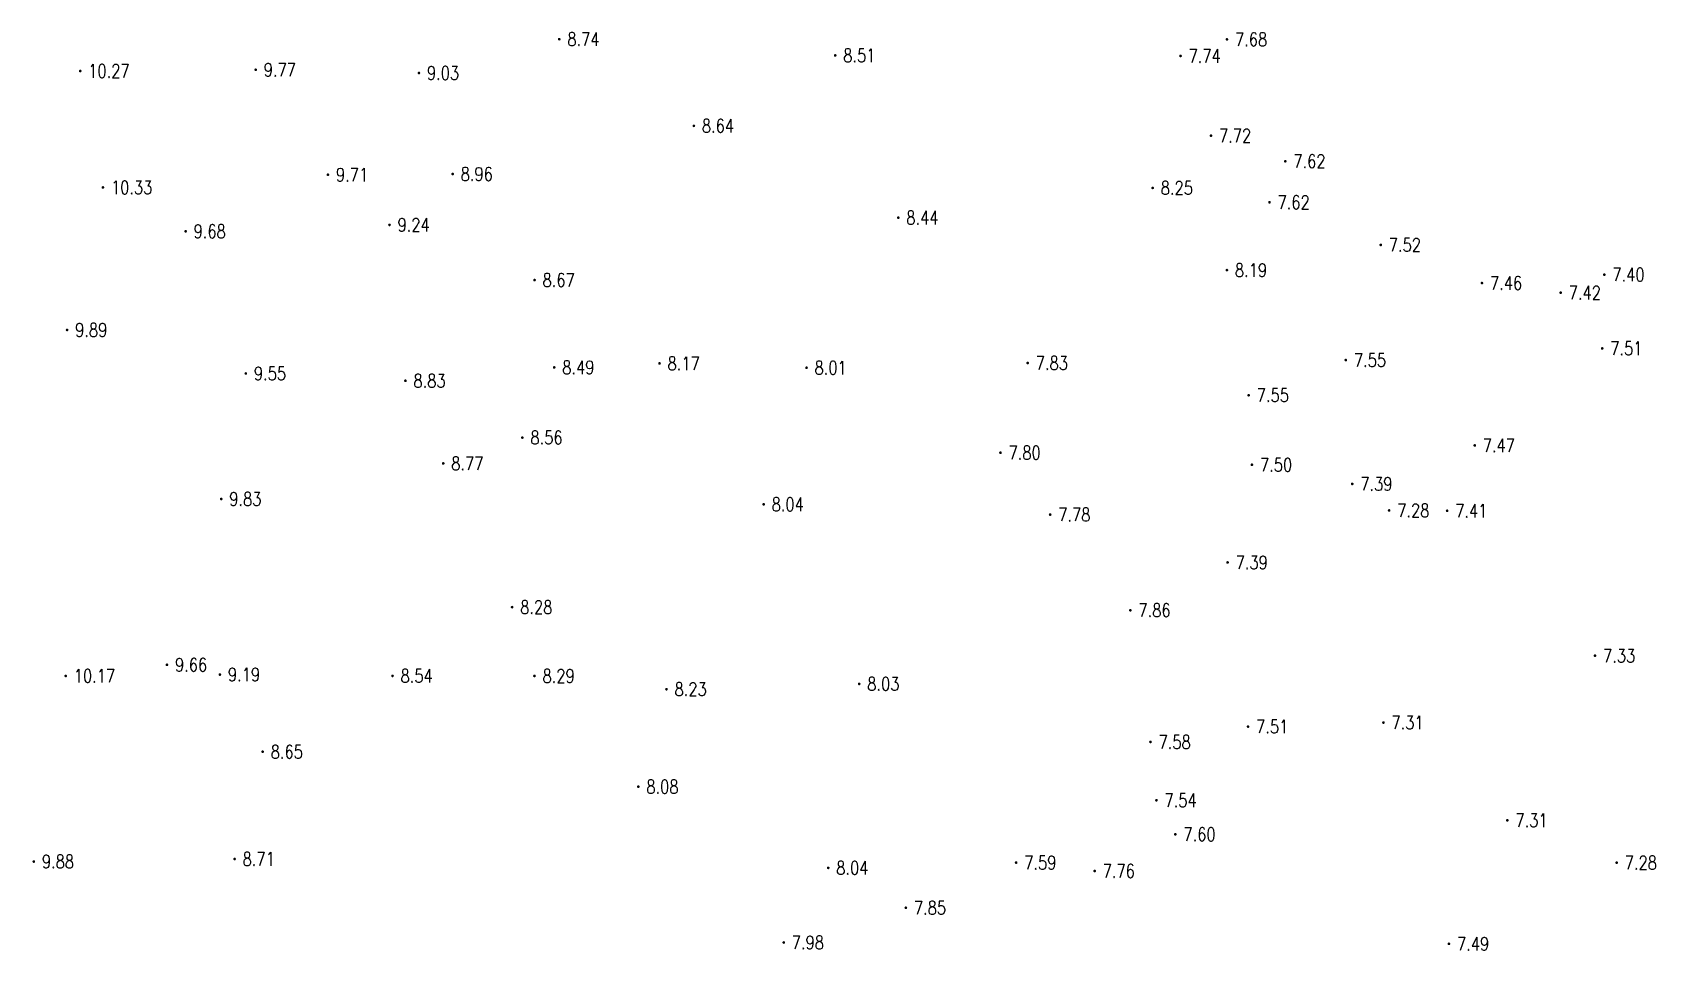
# Model space of a CAD drawing. Extents: x 476861 to 479475, y 2367369 to 2370541.
# Drawn here: x 477556.5 to 477677.5, y 2367842.2 to 2367910.7 of the extents above; entities that cross this region are included whole.
import ezdxf
from ezdxf.enums import TextEntityAlignment as Align

# ---------------------------------------------------------------- set-up
doc = ezdxf.new("R2010")
doc.units = 0
doc.header["$LTSCALE"] = 0.5
doc.layers.get('0').update_dxf_attribs({"linetype": 'CONTINUOUS'})
doc.layers.add('GCD', color=1, linetype='CONTINUOUS')
doc.styles.add('HZ', font='rs.shx', dxfattribs={"width": 0.8, "bigfont": 'hztxt.shx'})

# ---------------------------------------------------------------- blocks, each defined once
blk = doc.blocks.new('GC200')
at = {"linetype": 'Continuous', "const_width": 0.2, "flags": 128}
blk.add_lwpolyline([(-0.1, 0, 1), (0.1, 0, 1)], format="xyb", close=True, dxfattribs=at)

msp = doc.modelspace()

# ---------------------------------------------------------------- block references
at = {"layer": 'GCD', "linetype": 'Continuous'}
ref = msp.add_blockref('GC200', (477595.776, 2367910.175, 8.744), dxfattribs=dict(at, xscale=0.5, yscale=0.5, zscale=0.5))
ref.add_attrib('height', '8.74', dxfattribs={"linetype": 'Continuous', "height": 1, "style": 'HZ', "width": 0.8}).set_placement((477596.376, 2367910.175, 8.744), align=Align.MIDDLE_LEFT)
ref = msp.add_blockref('GC200', (477645.556, 2367910.158, 7.684), dxfattribs=dict(at, xscale=0.5, yscale=0.5, zscale=0.5))
ref.add_attrib('height', '7.68', dxfattribs={"linetype": 'Continuous', "height": 1, "style": 'HZ', "width": 0.8}).set_placement((477646.156, 2367910.158, 7.684), align=Align.MIDDLE_LEFT)
ref = msp.add_blockref('GC200', (477616.35, 2367908.966, 8.509), dxfattribs=dict(at, xscale=0.5, yscale=0.5, zscale=0.5))
ref.add_attrib('height', '8.51', dxfattribs={"linetype": 'Continuous', "height": 1, "style": 'HZ', "width": 0.8}).set_placement((477616.95, 2367908.966, 8.509), align=Align.MIDDLE_LEFT)
ref = msp.add_blockref('GC200', (477642.094, 2367908.922, 7.735), dxfattribs=dict(at, xscale=0.5, yscale=0.5, zscale=0.5))
ref.add_attrib('height', '7.74', dxfattribs={"linetype": 'Continuous', "height": 1, "style": 'HZ', "width": 0.8}).set_placement((477642.694, 2367908.922, 7.735), align=Align.MIDDLE_LEFT)
ref = msp.add_blockref('GC200', (477560.058, 2367907.801, 10.265), dxfattribs=dict(at, xscale=0.5, yscale=0.5, zscale=0.5))
ref.add_attrib('height', '10.27', dxfattribs={"linetype": 'Continuous', "height": 1, "style": 'HZ', "width": 0.8}).set_placement((477560.658, 2367907.801, 10.265), align=Align.MIDDLE_LEFT)
ref = msp.add_blockref('GC200', (477573.143, 2367907.894, 9.771), dxfattribs=dict(at, xscale=0.5, yscale=0.5, zscale=0.5))
ref.add_attrib('height', '9.77', dxfattribs={"linetype": 'Continuous', "height": 1, "style": 'HZ', "width": 0.8}).set_placement((477573.743, 2367907.894, 9.771), align=Align.MIDDLE_LEFT)
ref = msp.add_blockref('GC200', (477585.311, 2367907.651, 9.033), dxfattribs=dict(at, xscale=0.5, yscale=0.5, zscale=0.5))
ref.add_attrib('height', '9.03', dxfattribs={"linetype": 'Continuous', "height": 1, "style": 'HZ', "width": 0.8}).set_placement((477585.911, 2367907.651, 9.033), align=Align.MIDDLE_LEFT)
ref = msp.add_blockref('GC200', (477605.81, 2367903.713, 8.64), dxfattribs=dict(at, xscale=0.5, yscale=0.5, zscale=0.5))
ref.add_attrib('height', '8.64', dxfattribs={"linetype": 'Continuous', "height": 1, "style": 'HZ', "width": 0.8}).set_placement((477606.41, 2367903.713, 8.64), align=Align.MIDDLE_LEFT)
ref = msp.add_blockref('GC200', (477644.364, 2367902.98, 7.718), dxfattribs=dict(at, xscale=0.5, yscale=0.5, zscale=0.5))
ref.add_attrib('height', '7.72', dxfattribs={"linetype": 'Continuous', "height": 1, "style": 'HZ', "width": 0.8}).set_placement((477644.964, 2367902.98, 7.718), align=Align.MIDDLE_LEFT)
ref = msp.add_blockref('GC200', (477578.527, 2367900.069, 9.708), dxfattribs=dict(at, xscale=0.5, yscale=0.5, zscale=0.5))
ref.add_attrib('height', '9.71', dxfattribs={"linetype": 'Continuous', "height": 1, "style": 'HZ', "width": 0.8}).set_placement((477579.127, 2367900.069, 9.708), align=Align.MIDDLE_LEFT)
ref = msp.add_blockref('GC200', (477587.825, 2367900.119, 8.958), dxfattribs=dict(at, xscale=0.5, yscale=0.5, zscale=0.5))
ref.add_attrib('height', '8.96', dxfattribs={"linetype": 'Continuous', "height": 1, "style": 'HZ', "width": 0.8}).set_placement((477588.425, 2367900.119, 8.958), align=Align.MIDDLE_LEFT)
ref = msp.add_blockref('GC200', (477649.905, 2367901.072, 7.619), dxfattribs=dict(at, xscale=0.5, yscale=0.5, zscale=0.5))
ref.add_attrib('height', '7.62', dxfattribs={"linetype": 'Continuous', "height": 1, "style": 'HZ', "width": 0.8}).set_placement((477650.505, 2367901.072, 7.619), align=Align.MIDDLE_LEFT)
ref = msp.add_blockref('GC200', (477561.752, 2367899.12, 10.33), dxfattribs=dict(at, xscale=0.5, yscale=0.5, zscale=0.5))
ref.add_attrib('height', '10.33', dxfattribs={"linetype": 'Continuous', "height": 1, "style": 'HZ', "width": 0.8}).set_placement((477562.352, 2367899.12, 10.33), align=Align.MIDDLE_LEFT)
ref = msp.add_blockref('GC200', (477640.02, 2367899.086, 8.25), dxfattribs=dict(at, xscale=0.5, yscale=0.5, zscale=0.5))
ref.add_attrib('height', '8.25', dxfattribs={"linetype": 'Continuous', "height": 1, "style": 'HZ', "width": 0.8}).set_placement((477640.62, 2367899.086, 8.25), align=Align.MIDDLE_LEFT)
ref = msp.add_blockref('GC200', (477648.729, 2367898.012, 7.619), dxfattribs=dict(at, xscale=0.5, yscale=0.5, zscale=0.5))
ref.add_attrib('height', '7.62', dxfattribs={"linetype": 'Continuous', "height": 1, "style": 'HZ', "width": 0.8}).set_placement((477649.329, 2367898.012, 7.619), align=Align.MIDDLE_LEFT)
ref = msp.add_blockref('GC200', (477621.05, 2367896.865, 8.44), dxfattribs=dict(at, xscale=0.5, yscale=0.5, zscale=0.5))
ref.add_attrib('height', '8.44', dxfattribs={"linetype": 'Continuous', "height": 1, "style": 'HZ', "width": 0.8}).set_placement((477621.65, 2367896.865, 8.44), align=Align.MIDDLE_LEFT)
ref = msp.add_blockref('GC200', (477567.914, 2367895.851, 9.68), dxfattribs=dict(at, xscale=0.5, yscale=0.5, zscale=0.5))
ref.add_attrib('height', '9.68', dxfattribs={"linetype": 'Continuous', "height": 1, "style": 'HZ', "width": 0.8}).set_placement((477568.514, 2367895.851, 9.68), align=Align.MIDDLE_LEFT)
ref = msp.add_blockref('GC200', (477583.118, 2367896.328, 9.24), dxfattribs=dict(at, xscale=0.5, yscale=0.5, zscale=0.5))
ref.add_attrib('height', '9.24', dxfattribs={"linetype": 'Continuous', "height": 1, "style": 'HZ', "width": 0.8}).set_placement((477583.718, 2367896.328, 9.24), align=Align.MIDDLE_LEFT)
ref = msp.add_blockref('GC200', (477657.023, 2367894.835, 7.519), dxfattribs=dict(at, xscale=0.5, yscale=0.5, zscale=0.5))
ref.add_attrib('height', '7.52', dxfattribs={"linetype": 'Continuous', "height": 1, "style": 'HZ', "width": 0.8}).set_placement((477657.623, 2367894.835, 7.519), align=Align.MIDDLE_LEFT)
ref = msp.add_blockref('GC200', (477645.552, 2367892.956, 8.19), dxfattribs=dict(at, xscale=0.5, yscale=0.5, zscale=0.5))
ref.add_attrib('height', '8.19', dxfattribs={"linetype": 'Continuous', "height": 1, "style": 'HZ', "width": 0.8}).set_placement((477646.152, 2367892.956, 8.19), align=Align.MIDDLE_LEFT)
ref = msp.add_blockref('GC200', (477593.931, 2367892.216, 8.67), dxfattribs=dict(at, xscale=0.5, yscale=0.5, zscale=0.5))
ref.add_attrib('height', '8.67', dxfattribs={"linetype": 'Continuous', "height": 1, "style": 'HZ', "width": 0.8}).set_placement((477594.531, 2367892.216, 8.67), align=Align.MIDDLE_LEFT)
ref = msp.add_blockref('GC200', (477664.568, 2367891.992, 7.463), dxfattribs=dict(at, xscale=0.5, yscale=0.5, zscale=0.5))
ref.add_attrib('height', '7.46', dxfattribs={"linetype": 'Continuous', "height": 1, "style": 'HZ', "width": 0.8}).set_placement((477665.168, 2367891.992, 7.463), align=Align.MIDDLE_LEFT)
ref = msp.add_blockref('GC200', (477673.692, 2367892.621, 7.403), dxfattribs=dict(at, xscale=0.5, yscale=0.5, zscale=0.5))
ref.add_attrib('height', '7.40', dxfattribs={"linetype": 'Continuous', "height": 1, "style": 'HZ', "width": 0.8}).set_placement((477674.292, 2367892.621, 7.403), align=Align.MIDDLE_LEFT)
ref = msp.add_blockref('GC200', (477670.441, 2367891.273, 7.424), dxfattribs=dict(at, xscale=0.5, yscale=0.5, zscale=0.5))
ref.add_attrib('height', '7.42', dxfattribs={"linetype": 'Continuous', "height": 1, "style": 'HZ', "width": 0.8}).set_placement((477671.041, 2367891.273, 7.424), align=Align.MIDDLE_LEFT)
ref = msp.add_blockref('GC200', (477559.081, 2367888.495, 9.89), dxfattribs=dict(at, xscale=0.5, yscale=0.5, zscale=0.5))
ref.add_attrib('height', '9.89', dxfattribs={"linetype": 'Continuous', "height": 1, "style": 'HZ', "width": 0.8}).set_placement((477559.681, 2367888.495, 9.89), align=Align.MIDDLE_LEFT)
ref = msp.add_blockref('GC200', (477673.535, 2367887.123, 7.51), dxfattribs=dict(at, xscale=0.5, yscale=0.5, zscale=0.5))
ref.add_attrib('height', '7.51', dxfattribs={"linetype": 'Continuous', "height": 1, "style": 'HZ', "width": 0.8}).set_placement((477674.135, 2367887.123, 7.51), align=Align.MIDDLE_LEFT)
ref = msp.add_blockref('GC200', (477595.397, 2367885.705, 8.49), dxfattribs=dict(at, xscale=0.5, yscale=0.5, zscale=0.5))
ref.add_attrib('height', '8.49', dxfattribs={"linetype": 'Continuous', "height": 1, "style": 'HZ', "width": 0.8}).set_placement((477595.997, 2367885.705, 8.49), align=Align.MIDDLE_LEFT)
ref = msp.add_blockref('GC200', (477603.249, 2367886.004, 8.171), dxfattribs=dict(at, xscale=0.5, yscale=0.5, zscale=0.5))
ref.add_attrib('height', '8.17', dxfattribs={"linetype": 'Continuous', "height": 1, "style": 'HZ', "width": 0.8}).set_placement((477603.849, 2367886.004, 8.171), align=Align.MIDDLE_LEFT)
ref = msp.add_blockref('GC200', (477614.209, 2367885.68, 8.005), dxfattribs=dict(at, xscale=0.5, yscale=0.5, zscale=0.5))
ref.add_attrib('height', '8.01', dxfattribs={"linetype": 'Continuous', "height": 1, "style": 'HZ', "width": 0.8}).set_placement((477614.809, 2367885.68, 8.005), align=Align.MIDDLE_LEFT)
ref = msp.add_blockref('GC200', (477630.701, 2367886.03, 7.825), dxfattribs=dict(at, xscale=0.5, yscale=0.5, zscale=0.5))
ref.add_attrib('height', '7.83', dxfattribs={"linetype": 'Continuous', "height": 1, "style": 'HZ', "width": 0.8}).set_placement((477631.301, 2367886.03, 7.825), align=Align.MIDDLE_LEFT)
ref = msp.add_blockref('GC200', (477654.419, 2367886.251, 7.549), dxfattribs=dict(at, xscale=0.5, yscale=0.5, zscale=0.5))
ref.add_attrib('height', '7.55', dxfattribs={"linetype": 'Continuous', "height": 1, "style": 'HZ', "width": 0.8}).set_placement((477655.019, 2367886.251, 7.549), align=Align.MIDDLE_LEFT)
ref = msp.add_blockref('GC200', (477572.406, 2367885.251, 9.554), dxfattribs=dict(at, xscale=0.5, yscale=0.5, zscale=0.5))
ref.add_attrib('height', '9.55', dxfattribs={"linetype": 'Continuous', "height": 1, "style": 'HZ', "width": 0.8}).set_placement((477573.006, 2367885.251, 9.554), align=Align.MIDDLE_LEFT)
ref = msp.add_blockref('GC200', (477584.304, 2367884.709, 8.834), dxfattribs=dict(at, xscale=0.5, yscale=0.5, zscale=0.5))
ref.add_attrib('height', '8.83', dxfattribs={"linetype": 'Continuous', "height": 1, "style": 'HZ', "width": 0.8}).set_placement((477584.904, 2367884.709, 8.834), align=Align.MIDDLE_LEFT)
ref = msp.add_blockref('GC200', (477647.176, 2367883.629, 7.545), dxfattribs=dict(at, xscale=0.5, yscale=0.5, zscale=0.5))
ref.add_attrib('height', '7.55', dxfattribs={"linetype": 'Continuous', "height": 1, "style": 'HZ', "width": 0.8}).set_placement((477647.776, 2367883.629, 7.545), align=Align.MIDDLE_LEFT)
ref = msp.add_blockref('GC200', (477593.023, 2367880.472, 8.56), dxfattribs=dict(at, xscale=0.5, yscale=0.5, zscale=0.5))
ref.add_attrib('height', '8.56', dxfattribs={"linetype": 'Continuous', "height": 1, "style": 'HZ', "width": 0.8}).set_placement((477593.623, 2367880.472, 8.56), align=Align.MIDDLE_LEFT)
ref = msp.add_blockref('GC200', (477664.031, 2367879.889, 7.468), dxfattribs=dict(at, xscale=0.5, yscale=0.5, zscale=0.5))
ref.add_attrib('height', '7.47', dxfattribs={"linetype": 'Continuous', "height": 1, "style": 'HZ', "width": 0.8}).set_placement((477664.631, 2367879.889, 7.468), align=Align.MIDDLE_LEFT)
ref = msp.add_blockref('GC200', (477587.124, 2367878.545, 8.77), dxfattribs=dict(at, xscale=0.5, yscale=0.5, zscale=0.5))
ref.add_attrib('height', '8.77', dxfattribs={"linetype": 'Continuous', "height": 1, "style": 'HZ', "width": 0.8}).set_placement((477587.724, 2367878.545, 8.77), align=Align.MIDDLE_LEFT)
ref = msp.add_blockref('GC200', (477628.671, 2367879.345, 7.8), dxfattribs=dict(at, xscale=0.5, yscale=0.5, zscale=0.5))
ref.add_attrib('height', '7.80', dxfattribs={"linetype": 'Continuous', "height": 1, "style": 'HZ', "width": 0.8}).set_placement((477629.271, 2367879.345, 7.8), align=Align.MIDDLE_LEFT)
ref = msp.add_blockref('GC200', (477647.418, 2367878.446, 7.5), dxfattribs=dict(at, xscale=0.5, yscale=0.5, zscale=0.5))
ref.add_attrib('height', '7.50', dxfattribs={"linetype": 'Continuous', "height": 1, "style": 'HZ', "width": 0.8}).set_placement((477648.018, 2367878.446, 7.5), align=Align.MIDDLE_LEFT)
ref = msp.add_blockref('GC200', (477654.898, 2367877.016, 7.39), dxfattribs=dict(at, xscale=0.5, yscale=0.5, zscale=0.5))
ref.add_attrib('height', '7.39', dxfattribs={"linetype": 'Continuous', "height": 1, "style": 'HZ', "width": 0.8}).set_placement((477655.498, 2367877.016, 7.39), align=Align.MIDDLE_LEFT)
ref = msp.add_blockref('GC200', (477570.572, 2367875.894, 9.831), dxfattribs=dict(at, xscale=0.5, yscale=0.5, zscale=0.5))
ref.add_attrib('height', '9.83', dxfattribs={"linetype": 'Continuous', "height": 1, "style": 'HZ', "width": 0.8}).set_placement((477571.172, 2367875.894, 9.831), align=Align.MIDDLE_LEFT)
ref = msp.add_blockref('GC200', (477611.013, 2367875.495, 8.04), dxfattribs=dict(at, xscale=0.5, yscale=0.5, zscale=0.5))
ref.add_attrib('height', '8.04', dxfattribs={"linetype": 'Continuous', "height": 1, "style": 'HZ', "width": 0.8}).set_placement((477611.613, 2367875.495, 8.04), align=Align.MIDDLE_LEFT)
ref = msp.add_blockref('GC200', (477632.376, 2367874.729, 7.78), dxfattribs=dict(at, xscale=0.5, yscale=0.5, zscale=0.5))
ref.add_attrib('height', '7.78', dxfattribs={"linetype": 'Continuous', "height": 1, "style": 'HZ', "width": 0.8}).set_placement((477632.976, 2367874.729, 7.78), align=Align.MIDDLE_LEFT)
ref = msp.add_blockref('GC200', (477657.649, 2367875.04, 7.279), dxfattribs=dict(at, xscale=0.5, yscale=0.5, zscale=0.5))
ref.add_attrib('height', '7.28', dxfattribs={"linetype": 'Continuous', "height": 1, "style": 'HZ', "width": 0.8}).set_placement((477658.249, 2367875.04, 7.279), align=Align.MIDDLE_LEFT)
ref = msp.add_blockref('GC200', (477661.974, 2367875.015, 7.406), dxfattribs=dict(at, xscale=0.5, yscale=0.5, zscale=0.5))
ref.add_attrib('height', '7.41', dxfattribs={"linetype": 'Continuous', "height": 1, "style": 'HZ', "width": 0.8}).set_placement((477662.574, 2367875.015, 7.406), align=Align.MIDDLE_LEFT)
ref = msp.add_blockref('GC200', (477645.605, 2367871.161, 7.39), dxfattribs=dict(at, xscale=0.5, yscale=0.5, zscale=0.5))
ref.add_attrib('height', '7.39', dxfattribs={"linetype": 'Continuous', "height": 1, "style": 'HZ', "width": 0.8}).set_placement((477646.205, 2367871.161, 7.39), align=Align.MIDDLE_LEFT)
ref = msp.add_blockref('GC200', (477592.261, 2367867.829, 8.282), dxfattribs=dict(at, xscale=0.5, yscale=0.5, zscale=0.5))
ref.add_attrib('height', '8.28', dxfattribs={"linetype": 'Continuous', "height": 1, "style": 'HZ', "width": 0.8}).set_placement((477592.861, 2367867.829, 8.282), align=Align.MIDDLE_LEFT)
ref = msp.add_blockref('GC200', (477638.354, 2367867.598, 7.862), dxfattribs=dict(at, xscale=0.5, yscale=0.5, zscale=0.5))
ref.add_attrib('height', '7.86', dxfattribs={"linetype": 'Continuous', "height": 1, "style": 'HZ', "width": 0.8}).set_placement((477638.954, 2367867.598, 7.862), align=Align.MIDDLE_LEFT)
ref = msp.add_blockref('GC200', (477673, 2367864.209, 7.33), dxfattribs=dict(at, xscale=0.5, yscale=0.5, zscale=0.5))
ref.add_attrib('height', '7.33', dxfattribs={"linetype": 'Continuous', "height": 1, "style": 'HZ', "width": 0.8}).set_placement((477673.6, 2367864.209, 7.33), align=Align.MIDDLE_LEFT)
ref = msp.add_blockref('GC200', (477558.977, 2367862.703, 10.173), dxfattribs=dict(at, xscale=0.5, yscale=0.5, zscale=0.5))
ref.add_attrib('height', '10.17', dxfattribs={"linetype": 'Continuous', "height": 1, "style": 'HZ', "width": 0.8}).set_placement((477559.577, 2367862.703, 10.173), align=Align.MIDDLE_LEFT)
ref = msp.add_blockref('GC200', (477566.527, 2367863.531, 9.658), dxfattribs=dict(at, xscale=0.5, yscale=0.5, zscale=0.5))
ref.add_attrib('height', '9.66', dxfattribs={"linetype": 'Continuous', "height": 1, "style": 'HZ', "width": 0.8}).set_placement((477567.127, 2367863.531, 9.658), align=Align.MIDDLE_LEFT)
ref = msp.add_blockref('GC200', (477570.47, 2367862.802, 9.188), dxfattribs=dict(at, xscale=0.5, yscale=0.5, zscale=0.5))
ref.add_attrib('height', '9.19', dxfattribs={"linetype": 'Continuous', "height": 1, "style": 'HZ', "width": 0.8}).set_placement((477571.07, 2367862.802, 9.188), align=Align.MIDDLE_LEFT)
ref = msp.add_blockref('GC200', (477583.343, 2367862.704, 8.543), dxfattribs=dict(at, xscale=0.5, yscale=0.5, zscale=0.5))
ref.add_attrib('height', '8.54', dxfattribs={"linetype": 'Continuous', "height": 1, "style": 'HZ', "width": 0.8}).set_placement((477583.943, 2367862.704, 8.543), align=Align.MIDDLE_LEFT)
ref = msp.add_blockref('GC200', (477593.928, 2367862.699, 8.287), dxfattribs=dict(at, xscale=0.5, yscale=0.5, zscale=0.5))
ref.add_attrib('height', '8.29', dxfattribs={"linetype": 'Continuous', "height": 1, "style": 'HZ', "width": 0.8}).set_placement((477594.528, 2367862.699, 8.287), align=Align.MIDDLE_LEFT)
ref = msp.add_blockref('GC200', (477603.77, 2367861.712, 8.225), dxfattribs=dict(at, xscale=0.5, yscale=0.5, zscale=0.5))
ref.add_attrib('height', '8.23', dxfattribs={"linetype": 'Continuous', "height": 1, "style": 'HZ', "width": 0.8}).set_placement((477604.37, 2367861.712, 8.225), align=Align.MIDDLE_LEFT)
ref = msp.add_blockref('GC200', (477618.137, 2367862.108, 8.027), dxfattribs=dict(at, xscale=0.5, yscale=0.5, zscale=0.5))
ref.add_attrib('height', '8.03', dxfattribs={"linetype": 'Continuous', "height": 1, "style": 'HZ', "width": 0.8}).set_placement((477618.737, 2367862.108, 8.027), align=Align.MIDDLE_LEFT)
ref = msp.add_blockref('GC200', (477647.13, 2367858.925, 7.512), dxfattribs=dict(at, xscale=0.5, yscale=0.5, zscale=0.5))
ref.add_attrib('height', '7.51', dxfattribs={"linetype": 'Continuous', "height": 1, "style": 'HZ', "width": 0.8}).set_placement((477647.73, 2367858.925, 7.512), align=Align.MIDDLE_LEFT)
ref = msp.add_blockref('GC200', (477657.224, 2367859.223, 7.305), dxfattribs=dict(at, xscale=0.5, yscale=0.5, zscale=0.5))
ref.add_attrib('height', '7.31', dxfattribs={"linetype": 'Continuous', "height": 1, "style": 'HZ', "width": 0.8}).set_placement((477657.824, 2367859.223, 7.305), align=Align.MIDDLE_LEFT)
ref = msp.add_blockref('GC200', (477639.856, 2367857.779, 7.575), dxfattribs=dict(at, xscale=0.5, yscale=0.5, zscale=0.5))
ref.add_attrib('height', '7.58', dxfattribs={"linetype": 'Continuous', "height": 1, "style": 'HZ', "width": 0.8}).set_placement((477640.456, 2367857.779, 7.575), align=Align.MIDDLE_LEFT)
ref = msp.add_blockref('GC200', (477573.661, 2367857.05, 8.65), dxfattribs=dict(at, xscale=0.5, yscale=0.5, zscale=0.5))
ref.add_attrib('height', '8.65', dxfattribs={"linetype": 'Continuous', "height": 1, "style": 'HZ', "width": 0.8}).set_placement((477574.261, 2367857.05, 8.65), align=Align.MIDDLE_LEFT)
ref = msp.add_blockref('GC200', (477601.666, 2367854.445, 8.079), dxfattribs=dict(at, xscale=0.5, yscale=0.5, zscale=0.5))
ref.add_attrib('height', '8.08', dxfattribs={"linetype": 'Continuous', "height": 1, "style": 'HZ', "width": 0.8}).set_placement((477602.266, 2367854.445, 8.079), align=Align.MIDDLE_LEFT)
ref = msp.add_blockref('GC200', (477640.3, 2367853.43, 7.537), dxfattribs=dict(at, xscale=0.5, yscale=0.5, zscale=0.5))
ref.add_attrib('height', '7.54', dxfattribs={"linetype": 'Continuous', "height": 1, "style": 'HZ', "width": 0.8}).set_placement((477640.9, 2367853.43, 7.537), align=Align.MIDDLE_LEFT)
ref = msp.add_blockref('GC200', (477666.464, 2367851.938, 7.305), dxfattribs=dict(at, xscale=0.5, yscale=0.5, zscale=0.5))
ref.add_attrib('height', '7.31', dxfattribs={"linetype": 'Continuous', "height": 1, "style": 'HZ', "width": 0.8}).set_placement((477667.064, 2367851.938, 7.305), align=Align.MIDDLE_LEFT)
ref = msp.add_blockref('GC200', (477641.71, 2367850.895, 7.598), dxfattribs=dict(at, xscale=0.5, yscale=0.5, zscale=0.5))
ref.add_attrib('height', '7.60', dxfattribs={"linetype": 'Continuous', "height": 1, "style": 'HZ', "width": 0.8}).set_placement((477642.31, 2367850.895, 7.598), align=Align.MIDDLE_LEFT)
ref = msp.add_blockref('GC200', (477556.598, 2367848.863, 9.88), dxfattribs=dict(at, xscale=0.5, yscale=0.5, zscale=0.5))
ref.add_attrib('height', '9.88', dxfattribs={"linetype": 'Continuous', "height": 1, "style": 'HZ', "width": 0.8}).set_placement((477557.198, 2367848.863, 9.88), align=Align.MIDDLE_LEFT)
ref = msp.add_blockref('GC200', (477571.567, 2367849.053, 8.71), dxfattribs=dict(at, xscale=0.5, yscale=0.5, zscale=0.5))
ref.add_attrib('height', '8.71', dxfattribs={"linetype": 'Continuous', "height": 1, "style": 'HZ', "width": 0.8}).set_placement((477572.167, 2367849.053, 8.71), align=Align.MIDDLE_LEFT)
ref = msp.add_blockref('GC200', (477615.828, 2367848.393, 8.038), dxfattribs=dict(at, xscale=0.5, yscale=0.5, zscale=0.5))
ref.add_attrib('height', '8.04', dxfattribs={"linetype": 'Continuous', "height": 1, "style": 'HZ', "width": 0.8}).set_placement((477616.428, 2367848.393, 8.038), align=Align.MIDDLE_LEFT)
ref = msp.add_blockref('GC200', (477629.84, 2367848.783, 7.589), dxfattribs=dict(at, xscale=0.5, yscale=0.5, zscale=0.5))
ref.add_attrib('height', '7.59', dxfattribs={"linetype": 'Continuous', "height": 1, "style": 'HZ', "width": 0.8}).set_placement((477630.44, 2367848.783, 7.589), align=Align.MIDDLE_LEFT)
ref = msp.add_blockref('GC200', (477635.69, 2367848.161, 7.762), dxfattribs=dict(at, xscale=0.5, yscale=0.5, zscale=0.5))
ref.add_attrib('height', '7.76', dxfattribs={"linetype": 'Continuous', "height": 1, "style": 'HZ', "width": 0.8}).set_placement((477636.29, 2367848.161, 7.762), align=Align.MIDDLE_LEFT)
ref = msp.add_blockref('GC200', (477674.614, 2367848.783, 7.28), dxfattribs=dict(at, xscale=0.5, yscale=0.5, zscale=0.5))
ref.add_attrib('height', '7.28', dxfattribs={"linetype": 'Continuous', "height": 1, "style": 'HZ', "width": 0.8}).set_placement((477675.214, 2367848.783, 7.28), align=Align.MIDDLE_LEFT)
ref = msp.add_blockref('GC200', (477621.615, 2367845.417, 7.845), dxfattribs=dict(at, xscale=0.5, yscale=0.5, zscale=0.5))
ref.add_attrib('height', '7.85', dxfattribs={"linetype": 'Continuous', "height": 1, "style": 'HZ', "width": 0.8}).set_placement((477622.215, 2367845.417, 7.845), align=Align.MIDDLE_LEFT)
ref = msp.add_blockref('GC200', (477612.511, 2367842.828, 7.979), dxfattribs=dict(at, xscale=0.5, yscale=0.5, zscale=0.5))
ref.add_attrib('height', '7.98', dxfattribs={"linetype": 'Continuous', "height": 1, "style": 'HZ', "width": 0.8}).set_placement((477613.111, 2367842.828, 7.979), align=Align.MIDDLE_LEFT)
ref = msp.add_blockref('GC200', (477662.11, 2367842.729, 7.492), dxfattribs=dict(at, xscale=0.5, yscale=0.5, zscale=0.5))
ref.add_attrib('height', '7.49', dxfattribs={"linetype": 'Continuous', "height": 1, "style": 'HZ', "width": 0.8}).set_placement((477662.71, 2367842.729, 7.492), align=Align.MIDDLE_LEFT)

doc.saveas('drawing.dxf')
